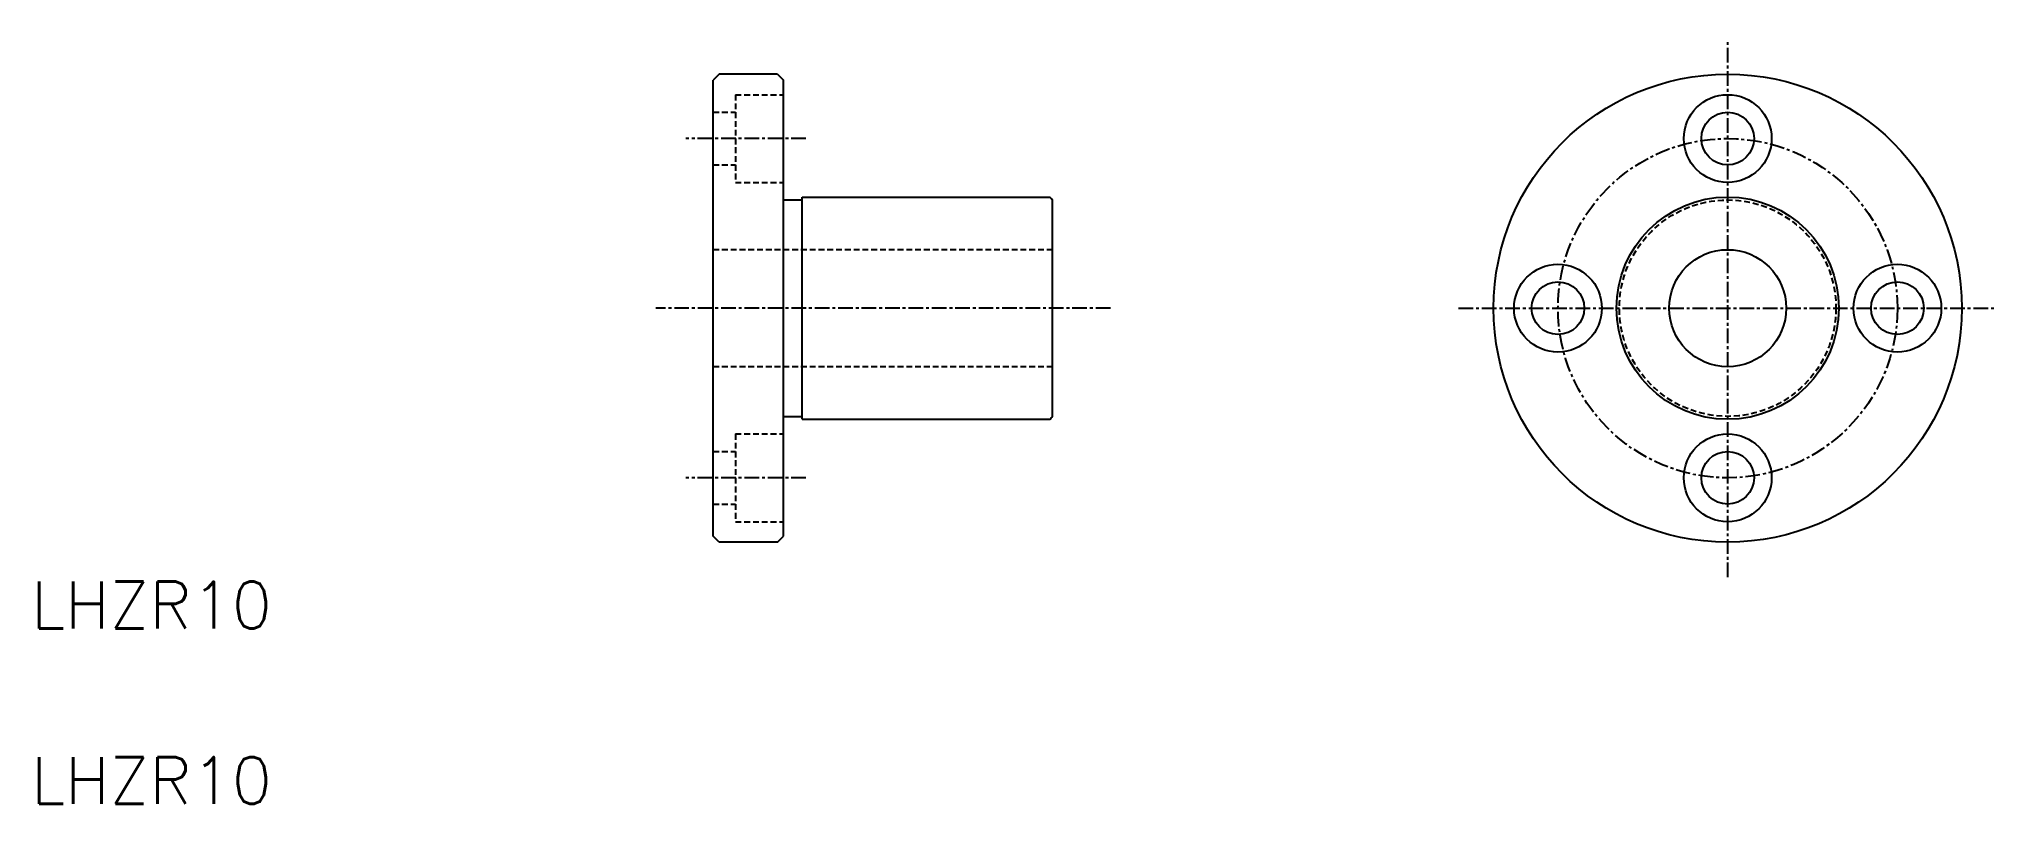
# Model space of a CAD drawing. Extents: x 221 to 388, y 158 to 224.
import ezdxf

# ---------------------------------------------------------------- set-up
doc = ezdxf.new("R2010")
doc.units = 0
doc.linetypes.add('CENTER', pattern=[2, 1.25, -0.25, 0.25, -0.25])
doc.linetypes.add('DASHED', pattern=[0.75, 0.5, -0.25])
doc.layers.get('0').update_dxf_attribs({"linetype": 'CONTINUOUS'})
doc.layers.add('CENTER', color=1, linetype='CENTER')
doc.styles.get("Standard").update_dxf_attribs({"font": 'txt.shx', "bigfont": 'bigfont.shx'})

msp = doc.modelspace()

# ---------------------------------------------------------------- linework, layer by layer
at = {"color": 7, "linetype": 'CONTINUOUS'}
for p, q in [((279.1, 220.74), (278.6, 220.24)), ((278.6, 181.24), (278.6, 220.24)), ((284.1, 220.74), (279.1, 220.74)), ((284.1, 220.74), (284.6, 220.24)), ((284.6, 181.24), (284.6, 220.24)), ((284.6, 209.99), (286.2, 209.99)), ((286.2, 210.24), (307.35, 210.24)), ((286.2, 191.24), (286.2, 210.24)), ((307.6, 191.49), (307.6, 209.99)), ((284.6, 191.49), (286.2, 191.49)), ((286.2, 191.24), (307.35, 191.24)), ((289.98, 191.24), (289.98, 191.24)), ((295.35, 191.24), (295.35, 191.24)), ((279.1, 180.74), (278.6, 181.24)), ((284.1, 180.74), (279.1, 180.74)), ((284.1, 180.74), (284.6, 181.24))]:
    msp.add_line(p, q, dxfattribs=at)
at = {"color": 3, "linetype": 'DASHED'}
for p, q in [((278.6, 217.49), (280.5, 217.49)), ((280.5, 218.99), (280.5, 211.49)), ((280.5, 218.99), (284.6, 218.99)), ((278.6, 212.99), (280.5, 212.99)), ((280.5, 211.49), (284.6, 211.49)), ((307.6, 205.74), (278.6, 205.74)), ((307.6, 195.74), (278.6, 195.74)), ((280.5, 189.99), (280.5, 182.49)), ((280.5, 189.99), (284.6, 189.99)), ((278.6, 188.49), (280.5, 188.49)), ((278.6, 183.99), (280.5, 183.99)), ((280.5, 182.49), (284.6, 182.49))]:
    msp.add_line(p, q, dxfattribs=at)
at = {"color": 7, "linetype": 'CONTINUOUS'}
for centre, radius in [((365.27, 200.74), 20), ((365.27, 215.24), 3.75), ((365.27, 215.24), 2.25), ((365.27, 200.74), 9.5), ((365.27, 200.74), 5), ((350.77, 200.74), 3.75), ((379.77, 200.74), 3.75), ((350.77, 200.74), 2.25), ((379.77, 200.74), 2.25), ((365.27, 186.24), 3.75), ((365.27, 186.24), 2.25)]:
    msp.add_circle(centre, radius, dxfattribs=at)
at = {"color": 3, "linetype": 'DASHED'}
msp.add_circle((365.27, 200.74), 9.25, dxfattribs=at)
at = {"color": 7, "linetype": 'CONTINUOUS'}
for centre, start, end in [((306.85, 209.49), 33.5573, 56.4427), ((306.85, 191.99), 303.5573, 326.4427)]:
    msp.add_arc(centre, 0.9, start, end, dxfattribs=at)
at = {"layer": 'CENTER', "color": 1, "linetype": 'CENTER'}
for p, q in [((365.27, 177.74), (365.27, 223.74)), ((286.52, 215.24), (276.25, 215.24)), ((312.53, 200.74), (273.7, 200.74)), ((342.27, 200.74), (388.27, 200.74)), ((286.52, 186.24), (276.25, 186.24))]:
    msp.add_line(p, q, dxfattribs=at)
msp.add_circle((365.27, 200.74), 14.5, dxfattribs=at)

# ---------------------------------------------------------------- texts
at = {"color": 7, "linetype": 'CONTINUOUS'}
for p in [(220.33, 173.37), (220.33, 158.37)]:
    msp.add_text('LHZR10', height=4, dxfattribs=at).set_placement(p)

doc.saveas('drawing.dxf')
